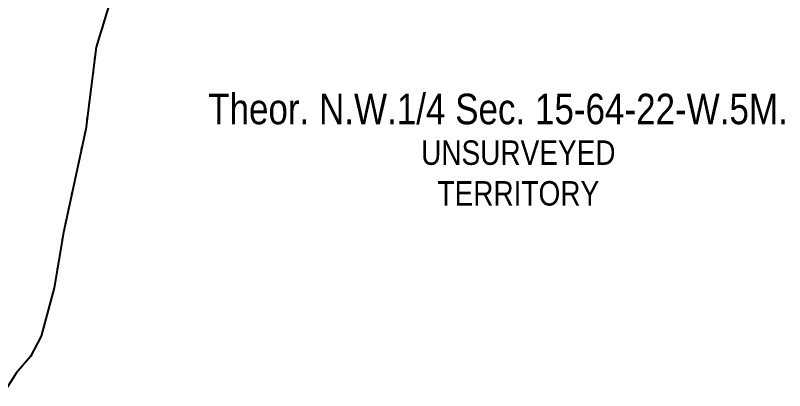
# Model space of a CAD drawing. Extents: x 454172 to 490274, y 6043290 to 6049925.
# Drawn here: x 483832 to 484336, y 6043728 to 6043974 of the extents above; entities that cross this region are included whole.
import ezdxf
from ezdxf.enums import TextEntityAlignment as Align

# ---------------------------------------------------------------- set-up
doc = ezdxf.new("R2010")
doc.units = 0
doc.header["$LTSCALE"] = 5
doc.linetypes.add('foc-WHEELTRACKS', pattern=[2, 0.4, -1.6])
for name, color, linetype in [('C-SYMBOL', 7, 'Continuous'), ('L-UNS-T', 3, 'Continuous'), ('T-WATER-P3', 160, 'foc-WHEELTRACKS')]:
    doc.layers.add(name, color=color, linetype=linetype)
doc.styles.add('175L', font='ARIALN.TTF', dxfattribs={"height": 20})
doc.styles.add('80L', font='ARIALN.TTF', dxfattribs={"height": 10})
doc.styles.add('foc-LtypeFont', font='ARIALN.TTF', dxfattribs={"height": 7.35})
doc.linetypes.add('foc-TOPO-flowdirection-NOLINE', pattern='A,0,[">",foc-LtypeFont,S=0.3,R=0,X=0,Y=-0.945],-20,[">",foc-LtypeFont,S=0.3,R=0,X=0,Y=-0.945],0', length=20)

msp = doc.modelspace()

# ---------------------------------------------------------------- linework, layer by layer
at = {"layer": 'T-WATER-P3', "flags": 128}
msp.add_lwpolyline([(484195.215, 6044373.905), (484178.817, 6044311.709), (484173.49, 6044297.561), (484146.615, 6044245.42), (484113.921, 6044194.737), (484107.75, 6044180.65), (484098.227, 6044148.746), (484075.528, 6044107.337), (484066.489, 6044096.321), (484055.353, 6044087.11), (483971.719, 6044048.228), (483946.987, 6044031.856), (483930.465, 6044028.185), (483906.336, 6044011.751), (483899.212, 6043998.687), (483885.204, 6043952.75), (483878.381, 6043899.05), (483863.766, 6043831.326), (483857.714, 6043795.029), (483849.272, 6043763.422), (483842.206, 6043749.999), (483832.929, 6043739.221), (483830.759, 6043735.733), (483825.782, 6043727.732)], dxfattribs=at)
at = {"layer": 'T-WATER-P3', "linetype": 'foc-TOPO-flowdirection-NOLINE', "flags": 128}
msp.add_lwpolyline([(484195.215, 6044373.905), (484178.817, 6044311.709), (484173.49, 6044297.561), (484146.615, 6044245.42), (484113.921, 6044194.737), (484107.75, 6044180.65), (484098.227, 6044148.746), (484075.528, 6044107.337), (484066.489, 6044096.321), (484055.353, 6044087.11), (483971.719, 6044048.228), (483946.987, 6044031.856), (483930.465, 6044028.185), (483906.336, 6044011.751), (483899.212, 6043998.687), (483885.204, 6043952.75), (483878.381, 6043899.05), (483863.766, 6043831.326), (483857.714, 6043795.029), (483849.272, 6043763.422), (483842.206, 6043749.999), (483832.929, 6043739.221), (483830.759, 6043735.733), (483825.782, 6043727.732)], dxfattribs=at)

# ---------------------------------------------------------------- texts
at = {"layer": 'C-SYMBOL', "color": 3, "style": '175L'}
msp.add_text('Theor. N.W.1/4 Sec. 15-64-22-W.5M.', height=19.98958, dxfattribs=at).set_placement((484148.086, 6043896.229), align=Align.BOTTOM_CENTER)
at = {"layer": 'L-UNS-T', "insert": (484161.387, 6043870.172), "char_height": 15.99166, "attachment_point": 5, "style": '80L'}
msp.add_mtext_dynamic_manual_height_columns('UNSURVEYED TERRITORY', width=126.41375, gutter_width=47.5, heights=[0], dxfattribs=at)

doc.saveas('drawing.dxf')
